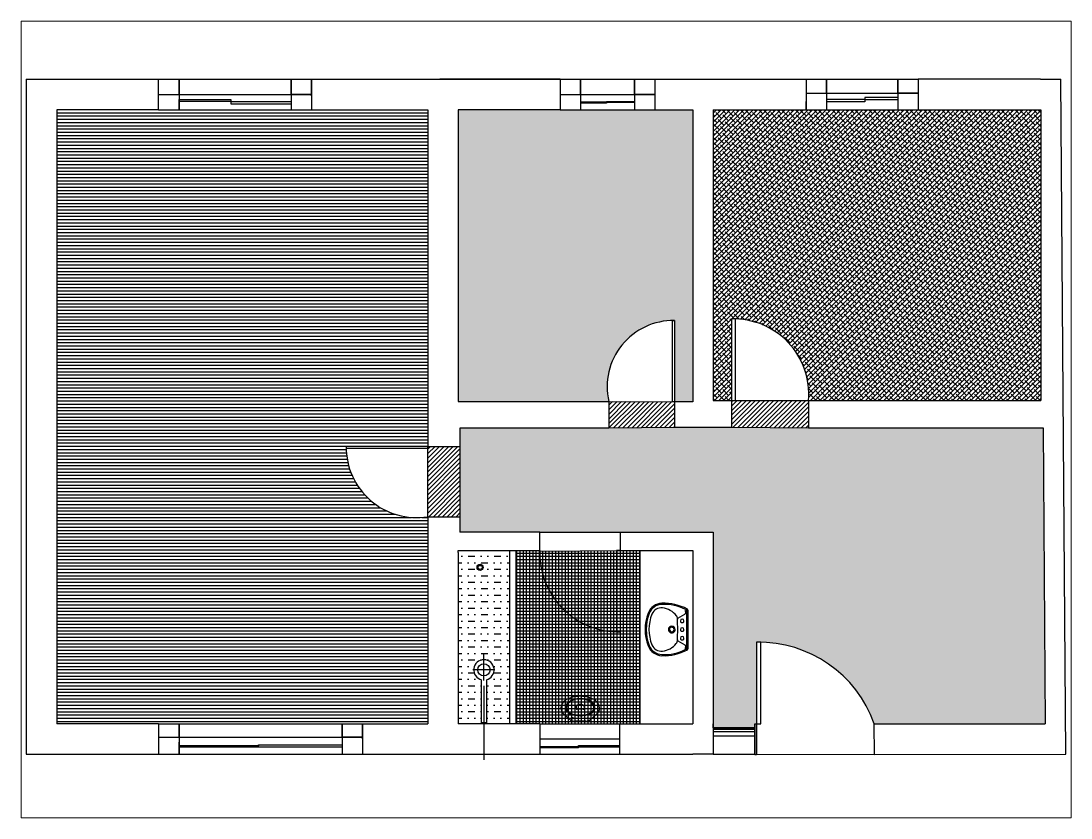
# Paper-space layout 'Layout1' of a CAD drawing. Header units: centimetres. Extents: x 26 to 231, y 20 to 176.
# The model-space entities are those that its viewports show. They can reach past a viewport. Long polylines and large blocks are cut down to what shows.
import ezdxf

# ---------------------------------------------------------------- set-up
doc = ezdxf.new("R2010")
doc.units = ezdxf.units.CM
doc.linetypes.add('TRAÇOPONTO', pattern=[1, 0.5, -0.25, 0, -0.25])
for name, color, linetype in [('EM VISTA', 7, 'Continuous'), ('EQUIPAMENTOS', 3, 'Continuous'), ('ESQUADRIAS', 2, 'Continuous'), ('HACHURAS', 8, 'Continuous'), ('PAREDES', 6, 'Continuous')]:
    doc.layers.add(name, color=color, linetype=linetype)

# ---------------------------------------------------------------- blocks, each defined once
blk = doc.blocks.new('Chuveiro-PB')
for p, q in [((54.4, 10.8), (54.4, -10.8)), ((43.6, 0), (70.2, 0))]:
    blk.add_line(p, q)
at = {"linetype": 'ByBlock'}
for p, q in [((2, 2.4), (44.3, 2.4)), ((2, -2.4), (2, 2.4)), ((44.3, -2.4), (2, -2.4))]:
    blk.add_line(p, q, dxfattribs=at)
at = {"color": 252, "linetype": 'TRAÇOPONTO', "ltscale": 15}
blk.add_line((38.3, 0), (-34.1, 0), dxfattribs=at)
blk.add_circle((54, 0), 6)
at = {"linetype": 'ByBlock'}
blk.add_arc((54, 0), 10, 193.8865, 166.1135, dxfattribs=at)
blk = doc.blocks.new('Pia01-PB')
for points in [[(-19.1, 0, 0), (19.1, 0, 0)], [(-18.6, -1.3, 0), (18.6, -1.3, 0)], [(-16.9, -2.1, 0), (-16.7, -2.1, 0)], [(-11.2, -9.7, 0), (-14.9, -3.1, 0)], [(11.2, -9.7, 0), (14.9, -3.1, 0)], [(16.7, -2.1, 0), (16.9, -2.1, 0)]]:
    blk.add_polyline3d(points)
for centre, radius, start, end in [((-19.1, -1), 1, 89.0309, 152.4232), ((19.1, -1), 1, 27.5768, 90.9691), ((24.3, -23.7), 50, 152.4001, 182.0956), ((24.3, -23.7), 48.9, 153.463, 182.0953), ((-18.6, -2.3), 1, 91.0269, 153.4674), ((-16.9, -4.1), 2, 90.8145, 151.4422), ((-16.7, -4.1), 2, 29.6639, 89.2755), ((-10.1, -16.2), 6, 92.0122, 128.6123), ((-10.3, -9.2), 1, 209.6656, 271.9306), ((0, -310), 300, 88.0357, 91.9643), ((0, -5.6), 1.75, 90, 270), ((0, -5.6), 1.75, 270, 90), ((10.3, -9.2), 1, 268.0694, 330.3344), ((10.1, -16.2), 6, 51.3877, 87.9878), ((16.7, -4.1), 2, 90.7245, 150.3361), ((16.9, -4.1), 2, 28.5578, 89.1855), ((18.6, -2.3), 1, 26.5326, 88.9731), ((-24.3, -23.7), 48.9, 357.9047, 26.537), ((-24.3, -23.7), 50, 357.9044, 27.5999), ((-1.3, -27.1), 20, 127.2836, 173.6809), ((0, -15.8), 3.35, 90, 270), ((0, -15.8), 2.25, 90, 270), ((0, -15.8), 3.35, 270, 90), ((0, -15.8), 2.25, 270, 90), ((1.3, -27.1), 20, 6.319, 51.3883), ((-10.7, -25), 15, 182.0934, 249.1022), ((-10.7, -25), 13.9, 182.0954, 249.1027), ((-11.3, -26), 10, 173.6819, 247.9156), ((11.3, -26), 10, 292.0844, 6.3181), ((10.7, -25), 13.9, 290.8973, 357.9046), ((10.7, -25), 15, 290.8978, 357.9066), ((0, 3), 45, 249.1018, 290.8982), ((0, 3), 43.9, 249.102, 290.898), ((0, 1.8), 40, 247.9165, 292.0835)]:
    blk.add_arc(centre, radius, start, end)
at = {"ltscale": 15}
for centre, start, end in [((-8.5, -5.6), 90, 270), ((-8.5, -5.6), 270, 90), ((8.5, -5.6), 90, 270), ((8.5, -5.6), 270, 90)]:
    blk.add_arc(centre, 1.75, start, end, dxfattribs=at)
blk = doc.blocks.new('Vaso01-PB')
for points in [[(-5.6, 0, 0), (5.6, 0, 0)], [(-9.9, -2.5, 0), (-15.4, -12.1, 0)], [(9.9, -2.5, 0), (15.4, -12.1, 0)], [(-4, -28.5, 0), (-4, -24, 0)], [(-3, -23, 0), (3, -23, 0)], [(4, -28.5, 0), (4, -24, 0)]]:
    blk.add_polyline3d(points)
for centre, radius, start, end in [((-5.6, -5), 5, 90.0959, 150.3649), ((5.6, -5), 5, 29.6351, 89.9041), ((-7.5, -5.5), 0.75, 90, 270), ((-7.5, -5.5), 0.75, 270, 90), ((7.5, -5.5), 0.75, 90, 270), ((7.5, -5.5), 0.75, 270, 90), ((8.5, -25.7), 27.5, 150.3648, 211.7879), ((0, -25), 14.5, 5.1542, 174.8458), ((0, -25), 13.5, 5.1542, 174.8458), ((-8.5, -25.7), 27.5, 328.2124, 29.6349), ((8.5, -25.7), 23, 174.8455, 211.7867), ((8.5, -25.7), 22, 174.8474, 211.7905), ((-3, -24), 1, 89.1098, 180.0154), ((0, -28.5), 4, 180, 0), ((3, -24), 1, 0.0013, 89.9987), ((-8.5, -25.7), 22, 328.2095, 5.1526), ((-8.5, -25.7), 23, 328.2133, 5.1545), ((0, -31), 17.5, 211.7885, 328.2115), ((0, -31), 13, 211.7887, 328.2113), ((0, -31), 12, 211.7886, 328.2114)]:
    blk.add_arc(centre, radius, start, end)

msp = doc.modelspace()

# ---------------------------------------------------------------- hatches: boundary and pattern name
at = {"layer": 'HACHURAS', "linetype": 'Continuous'}
h = msp.add_hatch(dxfattribs=at)
h.set_pattern_fill('LINE', color=256)
h.paths.add_polyline_path([(874.6, 1225.2), (760.6, 1225.2), (610.6, 1225.2), (510.6, 1225.2), (510.6, 623.2), (610.6, 623.2), (810.6, 623.2), (874.6, 623.2), (874.6, 826.2, -0.457903), (794.6, 893.4), (794.6, 895.2), (874.6, 895.2)])
h = msp.add_hatch(dxfattribs=at)
h.set_pattern_fill('SACNCR', color=256)
h.paths.add_polyline_path([(1134.6, 1225.2), (1097.3, 1225.2), (1004.4, 1225.2), (904.6, 1225.2), (904.6, 939.2), (1052.2, 939.2, -0.485949), (1116.6, 1018.6), (1116.6, 938.7), (1134.6, 938.7)])
h = msp.add_hatch(dxfattribs=at)
h.set_pattern_fill('ANSI38', color=256)
h.paths.add_polyline_path([(1476.1, 1225.2), (1355.8, 1225.2), (1245.8, 1225.2), (1154.6, 1225.2), (1154.6, 940.3), (1172.6, 940.3), (1172.6, 1020.2, -0.446214), (1248.1, 940.3), (1476.1, 940.3)])
h = msp.add_hatch(dxfattribs=at)
h.set_pattern_fill('ANSI31', color=256)
h.paths.add_polyline_path([(1116.6, 938.7), (1114.6, 938.7), (1114.6, 938.7), (1052.2, 939.2), (1052.2, 913.2), (1116.6, 913.9)])
h = msp.add_hatch(dxfattribs=at)
h.set_pattern_fill('ANSI31', color=256)
h.paths.add_polyline_path([(1248.1, 940.3), (1172.6, 940.3), (1172.6, 913.9), (1248.1, 913.2)])
h = msp.add_hatch(dxfattribs=at)
h.set_pattern_fill('STARS', color=256)
h.paths.add_polyline_path([(1478.3, 913.2), (1248.1, 913.2), (1172.6, 913.9), (1116.6, 913.9), (1052.2, 913.2), (906.5, 913.2), (906.5, 895.2), (906.5, 826.2), (906.5, 811.2), (984.5, 811.2), (1062.7, 811.2), (1154.6, 811.2), (1154.6, 791.2), (1154.6, 623.2), (1154.6, 619.2), (1195.4, 619.2), (1195.4, 621.8), (1195.4, 623.2), (1197.2, 623.2), (1197.2, 703.1, -0.321853), (1312.7, 623.2), (1480.4, 623.2)])
h = msp.add_hatch(dxfattribs=at)
h.set_pattern_fill('ANSI31', color=256)
h.paths.add_polyline_path([(906.5, 895.2), (874.6, 895.2), (874.6, 893.4), (874.6, 826.2), (906.5, 826.2)])
h = msp.add_hatch(dxfattribs=at)
h.set_pattern_fill('MUDST', color=256)
h.paths.add_polyline_path([(954.7, 793.2), (904.6, 793.2), (904.6, 791.2), (904.6, 623.2), (927.3, 623.2), (927.3, 666.3, -8.211554), (932.1, 666.3), (932.1, 623.2), (954.7, 623.2)])
h.paths.add_polyline_path([(923, 776.5, -1), (929, 776.5, -1)], flags=16)
h.paths.add_polyline_path([(924, 776.5, -1), (928, 776.5, -1)], flags=0)
at = {"layer": 'HACHURAS'}
h = msp.add_hatch(dxfattribs=at)
h.set_pattern_fill('NET', color=256)
h.paths.add_polyline_path([(984.5, 792.5), (984.5, 793.2), (961, 793.2), (961, 623.2), (984.5, 623.2), (1062.7, 623.2), (1083, 623.2), (1083, 793.2), (1063.7, 793.2)])
at = {"layer": 'PAREDES', "linetype": 'Continuous'}
h = msp.add_hatch(dxfattribs=at)
h.set_pattern_fill('JIS_STN_2.5', color=256)
h.paths.add_polyline_path([(794.6, 895.2), (874.6, 895.2), (874.6, 1225.2), (760.6, 1225.2), (610.6, 1225.2), (510.6, 1225.2), (510.6, 623.2), (610.6, 623.2), (810.6, 623.2), (874.6, 623.2), (874.6, 826.2, -0.465805)], flags=17)
h.paths.add_polyline_path([(874.6, 1225.2), (760.6, 1225.2), (610.6, 1225.2), (510.6, 1225.2), (510.6, 623.2), (610.6, 623.2), (810.6, 623.2), (874.6, 623.2), (874.6, 826.2, -0.457903), (794.6, 893.4), (794.6, 895.2), (874.6, 895.2)], flags=17)

# ---------------------------------------------------------------- linework, layer by layer
at = {"layer": 'EM VISTA'}
for centre, radius, start, end in [((1174.5, 946.3), 73.9, 355.2804, 91.4687), ((1115.6, 953.6), 65, 89.1133, 192.7829), ((863.6, 894.3), 69, 179.2538, 279.1591), ((1061.8, 790.6), 77.3, 178.0805, 271.4544), ((1199.3, 582.7), 120.4, 19.6483, 91.0119)]:
    msp.add_arc(centre, radius, start, end, dxfattribs=at)
at = {"layer": 'EQUIPAMENTOS', "linetype": 'Continuous'}
for p, q in [((1335.8, 1237.2), (1303.5, 1237.2)), ((1303.5, 1237.2), (1303.5, 1235.2)), ((630.6, 1225.2), (630.6, 1235.4)), ((630.6, 1235.4), (681.4, 1235.4)), ((681.4, 1233.4), (630.6, 1233.4)), ((681.4, 1235.4), (681.4, 1231)), ((681.4, 1235.4), (681.4, 1233.4)), ((681.4, 1233.4), (740.6, 1233.4)), ((681.4, 1231), (740.6, 1231)), ((1050, 1232.6), (1024.4, 1232.6)), ((1024.4, 1232.6), (1077.3, 1232.6)), ((1050, 1231.6), (1024.4, 1231.6)), ((1050, 1233.4), (1050, 1231.6)), ((1050, 1233.4), (1077.3, 1233.4)), ((1050, 1231.6), (1050, 1232.6)), ((1303.5, 1235.2), (1265.8, 1235.2)), ((1303.5, 1233.2), (1265.8, 1233.2)), ((1265.8, 1232), (1265.8, 1232)), ((1303.5, 1235.2), (1335.8, 1235.2)), ((1303.5, 1235.2), (1303.5, 1233.2)), ((630.6, 593.2), (630.6, 605)), ((708.4, 601.6), (630.6, 601.6)), ((708.4, 600.6), (708.4, 602.6)), ((708.4, 602.6), (790.6, 602.6)), ((708.4, 602.6), (708.4, 601.6)), ((708.4, 600.6), (708.4, 600.6)), ((1022.5, 600.5), (984.5, 600.5)), ((1022.5, 599.4), (984.5, 599.4)), ((1022.5, 600.5), (1022.5, 601.7)), ((1022.5, 601.7), (1062.7, 601.7)), ((1022.5, 600.5), (1062.7, 600.5)), ((1022.5, 599.4), (1022.5, 600.5))]:
    msp.add_line(p, q, dxfattribs=at)
at = {"layer": 'EQUIPAMENTOS'}
for p, q in [((954.7, 793.2), (954.7, 623.2)), ((961, 793.2), (961, 623.2)), ((1083, 623.2), (1083, 793.2))]:
    msp.add_line(p, q, dxfattribs=at)
for radius in [3, 2]:
    msp.add_circle((926, 776.5), radius, dxfattribs=at)
at = {"layer": 'ESQUADRIAS'}
for p, q in [((610.6, 1255.2), (760.6, 1255.2)), ((1004.4, 1255.2), (1097.3, 1255.2)), ((1245.8, 1255.2), (1355.8, 1255.2)), ((610.6, 1240.2), (760.6, 1240.2)), ((1004.4, 1240.1), (1097.3, 1240.1)), ((1245.8, 1241.4), (1355.8, 1241.4)), ((610.6, 1225.2), (760.6, 1225.2)), ((1004.4, 1225.2), (1097.3, 1225.2)), ((1245.8, 1225.2), (1355.8, 1225.2)), ((610.6, 623.2), (810.6, 623.2)), ((630.6, 609.9), (630.6, 623.2)), ((630.6, 623.2), (630.6, 593.2)), ((790.6, 609.9), (790.6, 623.2)), ((790.6, 623.2), (790.6, 593.2)), ((984.5, 623.2), (1062.7, 623.2)), ((1154.6, 623.2), (1154.6, 615.5)), ((610.6, 609.9), (810.6, 609.9)), ((610.6, 609.9), (630.6, 609.9)), ((810.6, 609.9), (790.6, 609.9)), ((984.5, 608.3), (984.5, 608.3)), ((984.5, 608.3), (1062.7, 608.3)), ((1154.6, 615.5), (1154.6, 615.5)), ((1154.6, 615.5), (1195.4, 615.5)), ((1154.6, 615.5), (1154.6, 611.4)), ((1154.6, 611.4), (1195.4, 611.4)), ((1195.4, 615.5), (1195.4, 592.8)), ((610.6, 593.2), (810.6, 593.2))]:
    msp.add_line(p, q, dxfattribs=at)
at = {"layer": 'ESQUADRIAS', "linetype": 'Continuous'}
for p, q in [((630.6, 1240.2), (630.6, 1255.2)), ((630.6, 1255.2), (630.6, 1225.2)), ((740.6, 1240.2), (740.6, 1255.2)), ((740.6, 1255.2), (740.6, 1225.2)), ((1024.4, 1240.1), (1024.4, 1255.2)), ((1024.4, 1255.2), (1024.4, 1225.2)), ((1077.3, 1240.1), (1077.3, 1255.2)), ((1077.3, 1255.2), (1077.3, 1225.2)), ((1265.8, 1241.4), (1265.8, 1255.2)), ((1265.8, 1255.2), (1265.8, 1225.2)), ((1335.8, 1241.4), (1335.8, 1255.2)), ((1335.8, 1255.2), (1335.8, 1225.2)), ((610.6, 1240.2), (630.6, 1240.2)), ((760.6, 1240.2), (740.6, 1240.2)), ((1004.4, 1240.1), (1024.4, 1240.1)), ((1097.3, 1240.1), (1077.3, 1240.1)), ((1245.8, 1241.4), (1265.8, 1241.4)), ((1355.8, 1241.4), (1335.8, 1241.4)), ((1022.5, 601.1), (1022.5, 601.1)), ((984.5, 593.2), (1062.7, 593.2))]:
    msp.add_line(p, q, dxfattribs=at)
at = {"layer": 'ESQUADRIAS', "color": 85, "linetype": 'Continuous', "true_color": 0x58ba48}
for p, q in [((1004.4, 1249.4), (1005.1, 1249.4)), ((1245.8, 1255.2), (1245.8, 1247.8)), ((1245.8, 1225.2), (1245.8, 1233.3)), ((1245.8, 1233.3), (1245.8, 1233.3)), ((984.5, 623.2), (984.5, 615.2))]:
    msp.add_line(p, q, dxfattribs=at)
at = {"layer": 'ESQUADRIAS', "color": 85, "lineweight": 30, "true_color": 0x58ba48}
msp.add_line((630.6, 600.6), (790.6, 600.6), dxfattribs=at)
at = {"layer": 'ESQUADRIAS'}
for points in [[(1172.6, 940.3), (1176.4, 940.3), (1176.4, 1020.2), (1172.6, 1020.2)], [(1116.6, 938.7), (1114.6, 938.7), (1114.6, 1018.6), (1116.6, 1018.6)], [(874.6, 895.2), (794.6, 895.2), (794.6, 893.4), (874.6, 893.4)], [(1063.7, 793.2), (1059.8, 793.2), (1059.8, 713.3), (1063.7, 713.3)], [(1197.2, 623.2), (1201.4, 623.2), (1201.4, 703.1), (1197.2, 703.1)]]:
    msp.add_lwpolyline(points, close=True, dxfattribs=at)
at = {"layer": 'HACHURAS'}
for p, q in [((1052.2, 939.2), (1116.6, 938.7)), ((1172.6, 940.3), (1248.1, 940.3)), ((1052.2, 913.2), (1116.6, 913.9)), ((1172.6, 913.9), (1248.1, 913.2)), ((874.6, 826.2), (874.6, 895.2)), ((906.5, 826.2), (906.5, 895.2)), ((984.5, 811.2), (1062.7, 811.2)), ((984.5, 792.5), (1063.7, 793.2)), ((1195.4, 593.2), (1312.9, 593.1))]:
    msp.add_line(p, q, dxfattribs=at)
at = {"layer": 'PAREDES'}
for p, q in [((480.6, 1255.2), (480.6, 1255.2)), ((480.6, 1255.2), (510.6, 1255.2)), ((480.6, 1255.2), (480.6, 593.2)), ((510.6, 1255.2), (610.6, 1255.2)), ((610.6, 1225.2), (610.6, 1255.2)), ((760.6, 1239), (760.6, 1255.2)), ((760.6, 1255.2), (760.6, 1225.2)), ((760.6, 1255.2), (1004.4, 1255.2)), ((1004.4, 1255.2), (1004.4, 1225.2)), ((1097.3, 1255.2), (1097.3, 1225.2)), ((1097.3, 1255.2), (1154.6, 1255.2)), ((1154.6, 1255.2), (1245.8, 1255.2)), ((1245.8, 1255.2), (1245.8, 1225.2)), ((1475.8, 1255.2), (1355.8, 1255.2)), ((1355.8, 1255.2), (1355.8, 1225.2)), ((1475.8, 1255.2), (1495.8, 1255.2)), ((1500.6, 593.2), (1495.8, 1255.2)), ((610.6, 1225.2), (510.6, 1225.2)), ((510.6, 1225.2), (510.6, 623.2)), ((1004.4, 1225.2), (904.6, 1225.2)), ((1097.3, 1225.2), (1134.6, 1225.2)), ((1134.6, 1225.2), (1134.6, 938.7)), ((1154.6, 1225.2), (1245.8, 1225.2)), ((1154.6, 1225.2), (1154.6, 940.3)), ((1355.8, 1225.2), (1476.1, 1225.2)), ((1476.1, 1225.2), (1476.1, 940.3)), ((904.6, 939.2), (1052.2, 939.2)), ((1052.2, 939.2), (1052.2, 913.2)), ((1134.6, 938.7), (1116.6, 938.7)), ((1116.6, 938.7), (1116.6, 913.9)), ((1154.6, 940.3), (1172.6, 940.3)), ((1172.6, 940.3), (1172.6, 913.9)), ((1248.1, 940.3), (1248.1, 913.2)), ((1248.1, 940.3), (1476.1, 940.3)), ((906.5, 913.2), (1052.2, 913.2)), ((906.5, 895.2), (906.5, 913.2)), ((1116.6, 913.9), (1172.6, 913.9)), ((1248.1, 913.2), (1478.3, 913.2)), ((1478.3, 913.2), (1480.4, 623.2)), ((874.6, 895.2), (906.5, 895.2)), ((874.6, 826.2), (874.6, 623.2)), ((874.6, 826.2), (906.5, 826.2)), ((906.5, 811.2), (906.5, 826.2)), ((984.5, 811.2), (906.1, 811.2)), ((984.5, 792.5), (984.5, 811.2)), ((1062.7, 811.2), (1154.6, 811.2)), ((1063.7, 793.2), (1063.7, 811.2)), ((1154.6, 811.2), (1154.6, 791.2)), ((904.6, 791.2), (904.6, 793.2)), ((904.6, 793.2), (984.5, 793.2)), ((1063.7, 793.2), (1134.6, 793.2)), ((1134.6, 793.2), (1134.6, 623.2)), ((904.6, 791.2), (904.6, 623.2)), ((1154.6, 791.2), (1154.6, 623.2)), ((610.6, 623.2), (510.6, 623.2)), ((610.6, 623.2), (610.6, 593.2)), ((810.6, 608.5), (810.6, 623.2)), ((810.6, 623.2), (810.6, 593.2)), ((810.6, 623.2), (874.6, 623.2)), ((984.5, 623.2), (904.6, 623.2)), ((984.5, 623.2), (984.5, 593.2)), ((1062.7, 623.2), (1062.7, 593.2)), ((1062.7, 623.2), (1134.6, 623.2)), ((1154.6, 623.2), (1154.6, 593.2)), ((1154.6, 623.2), (1154.6, 618)), ((1154.6, 619.2), (1195.4, 619.2)), ((1195.4, 623.2), (1195.4, 593.2)), ((1312.9, 593.1), (1312.7, 623.2)), ((1312.7, 623.2), (1480.4, 623.2)), ((1154.6, 618), (1195.4, 618)), ((480.6, 593.2), (610.6, 593.2)), ((810.6, 593.2), (984.5, 593.2)), ((1062.7, 593.2), (1134.6, 593.2)), ((1154.6, 593.2), (1134.6, 593.2)), ((1312.9, 593.1), (1500.6, 593.2))]:
    msp.add_line(p, q, dxfattribs=at)
at = {"layer": 'PAREDES', "linetype": 'Continuous'}
for p, q in [((1004.4, 1255.2), (886.5, 1255.2)), ((760.6, 1225.2), (874.6, 1225.2)), ((874.6, 1225.2), (874.6, 893.4)), ((1154.6, 593.2), (1195.4, 593.2))]:
    msp.add_line(p, q, dxfattribs=at)
at = {"layer": 'PAREDES'}
for points in [[(904.6, 1225.2), (904.6, 939.2)], [(1195.4, 617.9), (1195.4, 621.8)]]:
    msp.add_lwpolyline(points, dxfattribs=at)
for points in [[(1154.6, 623.2), (1154.6, 623.2), (1154.6, 619.2), (1154.6, 619.2)], [(1154.6, 619.2), (1195.4, 619.2), (1195.4, 619.2), (1154.6, 619.2)], [(1154.6, 619.2), (1195.4, 619.2), (1195.4, 619.2), (1154.6, 619.2)], [(1195.4, 593.2), (1195.4, 593.2), (1195.4, 623.2), (1195.4, 623.2)], [(1195.4, 623.2), (1197.2, 623.2), (1197.2, 592.8), (1195.4, 592.8)]]:
    msp.add_lwpolyline(points, close=True, dxfattribs=at)

# ---------------------------------------------------------------- block references
at = {"layer": 'EQUIPAMENTOS'}
for name, p, rotation in [('Pia01-PB', (1129.8, 715.6), 270), ('Chuveiro-PB', (929.7, 622), 89.99999999999999)]:
    msp.add_blockref(name, p, dxfattribs=dict(at, rotation=rotation))
at = {"layer": 'EQUIPAMENTOS', "yscale": 0.5, "rotation": 180}
msp.add_blockref('Vaso01-PB', (1024.2, 625.8), dxfattribs=at)

psp = doc.layouts.get("Layout1")

# ---------------------------------------------------------------- viewports
at = {"layer": 'EQUIPAMENTOS', "linetype": 'Continuous'}
psp.add_viewport(center=(128.5, 97.5), size=(205.6, 156), view_center_point=(990.61, 921.53), view_height=781.5926, dxfattribs=at)

doc.saveas('drawing.dxf')
